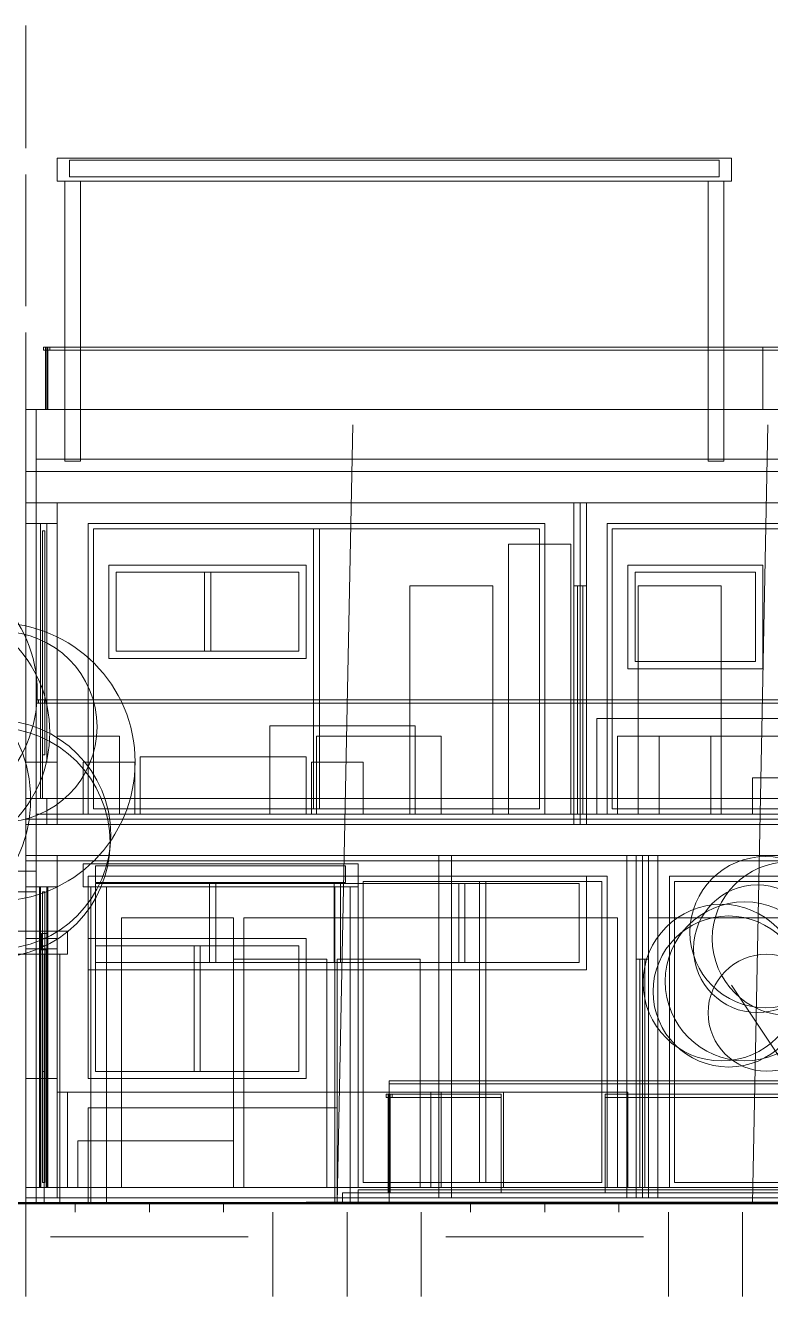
# Model space of a CAD drawing. Header units: metres. Extents: x -34 to 2, y -1.1 to 11.2.
# Drawn here: x -25 to -17.83, y -1.05 to 11.2 of the extents above; entities that cross this region are included whole.
import ezdxf

# ---------------------------------------------------------------- set-up
doc = ezdxf.new("R2010")
doc.units = ezdxf.units.M
doc.linetypes.add('DASHED', pattern=[1.524, 1.27, -0.254])
for name, color, linetype, lineweight in [('A-CUT', 7, 'Continuous', 50), ('A-HATCH', 8, 'Continuous', 9), ('A-HIDDEN', 8, 'DASHED', 18), ('A-THIN', 8, 'Continuous', 18)]:
    doc.layers.add(name, color=color, linetype=linetype, lineweight=lineweight)

msp = doc.modelspace()

# ---------------------------------------------------------------- hatches: boundary and pattern name
at = {"layer": 'A-HATCH'}
h = msp.add_hatch(dxfattribs=at)
h.set_pattern_fill('EARTH', scale=0.3)
h.paths.add_polyline_path([(2, -1.05), (2, -0.15), (-34, -0.15), (-34, -1.05), (2, -1.05)])

# ---------------------------------------------------------------- linework, layer by layer
at = {"layer": 'A-CUT'}
msp.add_line((-34, -0.15), (2, -0.15), dxfattribs=at)
at = {"layer": 'A-HIDDEN'}
msp.add_line((-25, -0.65), (-25, 11.2), dxfattribs=at)
at = {"layer": 'A-THIN'}
for p, q in [((-22, -0.15), (-21.85, 7.35)), ((-18, -0.15), (-17.85, 7.35)), ((-17.7, 1.2), (-18.2, 1.95))]:
    msp.add_line(p, q, dxfattribs=at)
for points in [[(-18.2, 9.7), (-18.2, 9.92), (-24.7, 9.92), (-24.7, 9.7), (-18.2, 9.7)], [(-24.58, 9.92), (-18.32, 9.92), (-18.2, 9.92), (-18.2, 9.7), (-18.32, 9.7), (-24.58, 9.7), (-24.7, 9.7), (-24.7, 9.92), (-24.58, 9.92)], [(-18.32, 9.74), (-18.32, 9.9), (-24.58, 9.9), (-24.58, 9.74), (-18.32, 9.74)], [(-18.32, 9.74), (-18.32, 9.9), (-24.58, 9.9), (-24.58, 9.74), (-18.32, 9.74)], [(-18.32, 9.74), (-18.32, 9.9), (-24.58, 9.9), (-24.58, 9.74), (-18.32, 9.74)], [(-18.32, 9.74), (-18.32, 9.9), (-24.58, 9.9), (-24.58, 9.74), (-18.32, 9.74)], [(-18.32, 9.74), (-18.32, 9.9), (-24.58, 9.9), (-24.58, 9.74), (-18.32, 9.74)], [(-18.32, 9.74), (-18.32, 9.9), (-24.58, 9.9), (-24.58, 9.74), (-18.32, 9.74)], [(-18.32, 9.74), (-18.32, 9.9), (-24.58, 9.9), (-24.58, 9.74), (-18.32, 9.74)], [(-18.32, 9.74), (-18.32, 9.9), (-24.58, 9.9), (-24.58, 9.74), (-18.32, 9.74)], [(-18.32, 9.74), (-18.32, 9.9), (-24.58, 9.9), (-24.58, 9.74), (-18.32, 9.74)], [(-18.32, 9.74), (-18.32, 9.9), (-24.58, 9.9), (-24.58, 9.74), (-18.32, 9.74)], [(-18.32, 9.74), (-18.32, 9.9), (-24.58, 9.9), (-24.58, 9.74), (-18.32, 9.74)], [(-18.32, 9.74), (-18.32, 9.9), (-24.58, 9.9), (-24.58, 9.74), (-18.32, 9.74)], [(-18.32, 9.74), (-18.32, 9.9), (-24.58, 9.9), (-24.58, 9.74), (-18.32, 9.74)], [(-18.32, 9.74), (-18.32, 9.9), (-24.58, 9.9), (-24.58, 9.74), (-18.32, 9.74)], [(-24.625, 7), (-24.625, 9.7), (-24.475, 9.7), (-24.475, 7), (-24.625, 7)], [(-24.625, 7), (-24.625, 9.7), (-24.475, 9.7), (-24.475, 7), (-24.625, 7)], [(-18.425, 7), (-18.425, 9.7), (-18.275, 9.7), (-18.275, 7), (-18.425, 7)], [(-18.425, 7), (-18.425, 9.7), (-18.275, 9.7), (-18.275, 7), (-18.425, 7)], [(-24.77, 8.07), (-24.77, 8.1), (-24.83, 8.1), (-24.83, 8.07), (-24.77, 8.07)], [(-24.79, 7.5), (-24.79, 8.1), (-24.81, 8.1), (-24.81, 7.5), (-24.79, 7.5)], [(-24.8, 7.5), (-24.8, 8.1), (-17.9, 8.1), (-12.95, 8.1), (-12.95, 7.5), (-17.9, 7.5), (-24.8, 7.5)], [(-24.8, 8.07), (-24.8, 8.1), (-17.9, 8.1), (-12.95, 8.1), (-12.95, 8.07), (-17.9, 8.07), (-24.8, 8.07)], [(-17.9, 7.5), (-17.9, 8.1), (-24.8, 8.1), (-24.8, 7.5), (-17.9, 7.5)], [(-17.9, 8.07), (-17.9, 8.1), (-24.8, 8.1), (-24.8, 8.07), (-17.9, 8.07)], [(-19.4, 7.5), (-15.8, 7.5), (-15.5, 7.5), (-13.4, 7.5), (-12.7, 7.5), (-12.7, 3.15), (-13.4, 3.15), (-15.5, 3.15), (-15.8, 3.15), (-19.4, 3.15), (-20, 3.15), (-24.4, 3.15), (-25, 3.15), (-25, 7.5), (-24.4, 7.5), (-20, 7.5), (-19.4, 7.5)], [(-13, 6.9), (-13, 7.5), (-25, 7.5), (-25, 6.9), (-13, 6.9)], [(-24.9, 3.15), (-24.9, 7.5), (-25, 7.5), (-25, 3.15), (-24.9, 3.15)], [(-25, 6.4), (-25, 7.5), (-24.9, 7.5), (-24.9, 6.4), (-25, 6.4)], [(-24.9, 7.02), (-17.3, 7.02), (-15.9, 7.02), (-15.7, 7.02), (-13.1, 7.02), (-12.9, 7.02), (-6.1, 7.02), (-6.1, 6.9), (-12.9, 6.9), (-13.1, 6.9), (-15.7, 6.9), (-15.9, 6.9), (-17.3, 6.9), (-24.9, 6.9), (-24.9, 7.02)], [(-25, 3.5), (-25, 6.6), (-24.4, 6.6), (-20, 6.6), (-19.4, 6.6), (-15.8, 6.6), (-15.5, 6.6), (-13.4, 6.6), (-12.9, 6.6), (-12.7, 6.6), (-12.7, 3.5), (-12.9, 3.5), (-13.4, 3.5), (-15.5, 3.5), (-15.8, 3.5), (-19.4, 3.5), (-20, 3.5), (-24.4, 3.5), (-25, 3.5)], [(-22.3, 3.5), (-24.2, 3.5), (-25, 3.5), (-25, 6.6), (-24.2, 6.6), (-22.3, 6.6), (-19.2, 6.6), (-17.9, 6.6), (-15.3, 6.6), (-15.3, 3.5), (-17.9, 3.5), (-19.2, 3.5), (-22.3, 3.5)], [(-24.7, 3.5), (-24.7, 6.6), (-24.9, 6.6), (-24.9, 3.5), (-24.7, 3.5)], [(-24.9, 6.4), (-24.9, 6.6), (-24.7, 6.6), (-24.7, 6.4), (-24.9, 6.4)], [(-24.9, 6.6), (-24.7, 6.6), (-24.7, 3.5), (-24.9, 3.5), (-24.9, 6.6)], [(-21.3, 3.5), (-24.7, 3.5), (-24.7, 6.6), (-21.3, 6.6), (-20.5, 6.6), (-19.72, 6.6), (-19.72, 3.5), (-20.5, 3.5), (-21.3, 3.5)], [(-19.6, 3.5), (-19.6, 6.6), (-19.72, 6.6), (-19.72, 3.5), (-19.6, 3.5)], [(-19.72, 5.8), (-19.72, 6.6), (-19.6, 6.6), (-19.6, 5.8), (-19.72, 5.8)], [(-19.72, 6.6), (-19.6, 6.6), (-19.6, 3.5), (-19.72, 3.5), (-19.72, 6.6)], [(-19.1, 3.5), (-19.66, 3.5), (-19.66, 6.6), (-19.1, 6.6), (-18.3, 6.6), (-17.56, 6.6), (-17.56, 3.5), (-18.3, 3.5), (-19.1, 3.5)], [(-24.8, 4.1), (-24.8, 6.4), (-24.86, 6.4), (-24.86, 4.1), (-24.8, 4.1)], [(-24.8, 4.1), (-24.8, 6.4), (-24.86, 6.4), (-24.86, 4.1), (-24.8, 4.1)], [(-24.8, 4.1), (-24.86, 4.1), (-24.86, 4.17), (-24.86, 6.33), (-24.86, 6.4), (-24.8, 6.4), (-24.8, 6.33), (-24.8, 4.17), (-24.8, 4.1)], [(-20, 6.4), (-24.4, 6.4), (-24.4, 3.6), (-20, 3.6), (-20, 6.4)], [(-20.05, 3.6), (-22.17, 3.6), (-22.23, 3.6), (-24.35, 3.6), (-24.4, 3.6), (-24.4, 3.65), (-24.4, 6.35), (-24.4, 6.4), (-24.35, 6.4), (-22.23, 6.4), (-22.17, 6.4), (-20.05, 6.4), (-20, 6.4), (-20, 6.35), (-20, 3.65), (-20, 3.6), (-20.05, 3.6)], [(-20, 6.4), (-24.4, 6.4), (-24.4, 3.6), (-20, 3.6), (-20, 6.4)], [(-19.4, 3.6), (-15.8, 3.6), (-15.8, 6.4), (-19.4, 6.4), (-19.4, 3.6)], [(-15.8, 3.6), (-15.85, 3.6), (-17.57, 3.6), (-17.63, 3.6), (-19.35, 3.6), (-19.4, 3.6), (-19.4, 3.65), (-19.4, 6.35), (-19.4, 6.4), (-19.35, 6.4), (-17.63, 6.4), (-17.57, 6.4), (-15.85, 6.4), (-15.8, 6.4), (-15.8, 6.35), (-15.8, 3.65), (-15.8, 3.6)], [(-19.4, 3.6), (-15.8, 3.6), (-15.8, 6.4), (-19.4, 6.4), (-19.4, 3.6)], [(-24.818, 4.17), (-24.818, 6.33), (-24.842, 6.33), (-24.842, 4.17), (-24.818, 4.17)], [(-24.35, 3.65), (-24.35, 6.35), (-20.05, 6.35), (-20.05, 3.65), (-24.35, 3.65)], [(-22.23, 3.65), (-22.23, 6.35), (-24.35, 6.35), (-24.35, 3.65), (-22.23, 3.65)], [(-20.05, 6.35), (-22.17, 6.35), (-22.17, 3.65), (-20.05, 3.65), (-20.05, 6.35)], [(-19.35, 6.35), (-15.85, 6.35), (-15.85, 3.65), (-19.35, 3.65), (-19.35, 6.35)], [(-19.35, 3.65), (-17.63, 3.65), (-17.63, 6.35), (-19.35, 6.35), (-19.35, 3.65)], [(-19.75, 3.6), (-19.75, 6.2), (-20.35, 6.2), (-20.35, 3.6), (-19.75, 3.6)], [(-22.3, 5.17), (-22.3, 5.1), (-22.37, 5.1), (-23.22, 5.1), (-23.28, 5.1), (-24.13, 5.1), (-24.2, 5.1), (-24.2, 5.17), (-24.2, 5.93), (-24.2, 6), (-24.13, 6), (-23.28, 6), (-23.22, 6), (-22.37, 6), (-22.3, 6), (-22.3, 5.93), (-22.3, 5.17)], [(-24.2, 5.1), (-22.3, 5.1), (-22.3, 6), (-24.2, 6), (-24.2, 5.1)], [(-22.3, 5.1), (-22.3, 6), (-24.2, 6), (-24.2, 5.1), (-22.3, 5.1)], [(-24.13, 5.17), (-24.13, 5.93), (-22.37, 5.93), (-22.37, 5.17), (-24.13, 5.17)], [(-24.13, 5.93), (-24.13, 5.17), (-23.28, 5.17), (-23.28, 5.93), (-24.13, 5.93)], [(-23.22, 5.93), (-23.22, 5.17), (-22.37, 5.17), (-22.37, 5.93), (-23.22, 5.93)], [(-19.13, 6), (-17.97, 6), (-17.9, 6), (-17.9, 5.93), (-17.9, 5.07), (-17.9, 5), (-17.97, 5), (-19.13, 5), (-19.2, 5), (-19.2, 5.07), (-19.2, 5.93), (-19.2, 6), (-19.13, 6)], [(-17.9, 6), (-19.2, 6), (-19.2, 5), (-17.9, 5), (-17.9, 6)], [(-19.2, 6), (-19.2, 5), (-17.9, 5), (-17.9, 6), (-19.2, 6)], [(-17.97, 5.93), (-17.97, 5.07), (-19.13, 5.07), (-19.13, 5.93), (-17.97, 5.93)], [(-17.97, 5.93), (-19.13, 5.93), (-19.13, 5.07), (-17.97, 5.07), (-17.97, 5.93)], [(-20.5, 3.6), (-20.5, 5.8), (-21.3, 5.8), (-21.3, 3.6), (-20.5, 3.6)], [(-21.3, 3.6), (-20.5, 3.6), (-20.5, 5.8), (-21.3, 5.8), (-21.3, 3.6)], [(-19.635, 3.6), (-19.635, 5.8), (-19.685, 5.8), (-19.685, 3.6), (-19.635, 3.6)], [(-18.3, 3.6), (-18.3, 5.8), (-19.1, 5.8), (-19.1, 3.6), (-18.3, 3.6)], [(-19.1, 3.6), (-18.3, 3.6), (-18.3, 5.8), (-19.1, 5.8), (-19.1, 3.6)], [(-13.1, 3.75), (-13.1, 4.7), (-24.9, 4.7), (-24.9, 3.75), (-13.1, 3.75)], [(-13.1, 4.67), (-13.1, 4.7), (-24.9, 4.7), (-24.9, 4.67), (-13.1, 4.67)], [(-24.82, 4.67), (-24.82, 4.7), (-24.88, 4.7), (-24.88, 4.67), (-24.82, 4.67)], [(-24.84, 3.75), (-24.84, 4.7), (-24.86, 4.7), (-24.86, 3.75), (-24.84, 3.75)], [(-21.25, 3.6), (-21.25, 4.45), (-22.65, 4.45), (-22.65, 3.6), (-21.25, 3.6)], [(-17.7, 3.6), (-17.7, 4.52), (-19.5, 4.52), (-19.5, 3.6), (-17.7, 3.6)], [(-24.1, 3.6), (-24.1, 4.35), (-24.7, 4.35), (-24.7, 3.6), (-24.1, 3.6)], [(-22.2, 3.6), (-22.2, 4.35), (-21, 4.35), (-21, 3.6), (-22.2, 3.6)], [(-18.4, 3.6), (-18.4, 4.35), (-19.3, 4.35), (-19.3, 3.6), (-18.4, 3.6)], [(-15.9, 3.6), (-15.9, 4.35), (-18.9, 4.35), (-18.9, 3.6), (-15.9, 3.6)], [(-25, 3.15), (-25, 4.1), (-24.9, 4.1), (-24.9, 3.15), (-25, 3.15)], [(-24.9, 3.5), (-24.9, 4.1), (-24.7, 4.1), (-24.7, 3.5), (-24.9, 3.5)], [(-24.45, 3.6), (-24.45, 4.1), (-23.95, 4.1), (-23.95, 3.6), (-24.45, 3.6)], [(-22.3, 3.6), (-22.3, 4.15), (-23.9, 4.15), (-23.9, 3.6), (-22.3, 3.6)], [(-22.25, 3.6), (-22.25, 4.1), (-21.75, 4.1), (-21.75, 3.6), (-22.25, 3.6)], [(-16.8, 3.6), (-16.8, 3.95), (-18, 3.95), (-18, 3.6), (-16.8, 3.6)], [(-13, 3.5), (-13, 3.75), (-25, 3.75), (-25, 3.5), (-13, 3.5)], [(-25, 2.4), (-25, 3.5), (-25, 3.55), (-25, 3.75), (-24.8, 3.75), (-24.8, 3.5), (-24.9, 3.5), (-24.9, 2.4), (-25, 2.4)], [(-15.9, 3.6), (-15.7, 3.6), (-13.1, 3.6), (-12.9, 3.6), (-6.1, 3.6), (-6.1, 3.5), (-12.9, 3.5), (-13.1, 3.5), (-15.7, 3.5), (-15.9, 3.5), (-17.3, 3.5), (-24.9, 3.5), (-24.9, 3.6), (-17.3, 3.6), (-15.9, 3.6)], [(-19.72, 3.5), (-19.72, 3.6), (-19.6, 3.6), (-19.6, 3.5), (-19.72, 3.5)], [(-18.8, 3.55), (-13.3, 3.55), (-12.55, 3.55), (-6.45, 3.55), (-6, 3.55), (-6, -0.15), (-6.45, -0.15), (-12.55, -0.15), (-13.3, -0.15), (-18.8, -0.15), (-19.4, -0.15), (-21.8, -0.15), (-22.3, -0.15), (-24.4, -0.15), (-25, -0.15), (-25, 3.55), (-24.4, 3.55), (-22.3, 3.55), (-21.8, 3.55), (-19.4, 3.55), (-18.8, 3.55)], [(-24.9, -0.15), (-24.9, 3.55), (-25, 3.55), (-25, -0.15), (-24.9, -0.15)], [(-24.9, -0.15), (-24.9, 3.55), (-25, 3.55), (-25, -0.15), (-24.9, -0.15)], [(-25, 3.55), (-24.9, 3.55), (-24.9, 2.3), (-25, 2.3), (-25, 3.55)], [(-24.9, -0.15), (-24.9, 3.55), (-25, 3.55), (-25, -0.15), (-24.9, -0.15)], [(-25, 2.9), (-25, 3.55), (-24.9, 3.55), (-24.9, 2.9), (-25, 2.9)], [(-24.9, -0.15), (-24.9, 3.55), (-25, 3.55), (-25, -0.15), (-24.9, -0.15)], [(-25, 2.9), (-25, 3.55), (-24.9, 3.55), (-24.9, 2.9), (-25, 2.9)], [(-18.8, 3.2), (-13.3, 3.2), (-12.55, 3.2), (-6.45, 3.2), (-6, 3.2), (-6, -0.1), (-6.45, -0.1), (-12.55, -0.1), (-13.3, -0.1), (-18.8, -0.1), (-19.4, -0.1), (-21.8, -0.1), (-22.3, -0.1), (-24.4, -0.1), (-25, -0.1), (-25, 3.2), (-24.4, 3.2), (-22.3, 3.2), (-21.8, 3.2), (-19.4, 3.2), (-18.8, 3.2)], [(-25, 3.2), (-24.7, 3.2), (-24.7, -0.1), (-25, -0.1), (-25, 3.2)], [(-15.3, -0.1), (-19.6, -0.1), (-24.4, -0.1), (-25, -0.1), (-25, 3.2), (-24.4, 3.2), (-19.6, 3.2), (-15.3, 3.2), (-15.3, 0), (-13.4, 0), (-13.4, 3.2), (-12.1, 3.2), (-11.5, 3.2), (-7.8, 3.2), (-7.2, 3.2), (-6, 3.2), (-6, -0.1), (-7.2, -0.1), (-7.8, -0.1), (-11.5, -0.1), (-12.1, -0.1), (-13.4, -0.1), (-15.3, -0.1)], [(-24.7, -0.1), (-24.7, 3.2), (-24.9, 3.2), (-24.9, -0.1), (-24.7, -0.1)], [(-24.9, 2.4), (-24.9, 3.2), (-24.7, 3.2), (-24.7, 2.4), (-24.9, 2.4)], [(-24.9, -0.1), (-24.9, 3.2), (-24.7, 3.2), (-24.7, -0.1), (-24.9, -0.1)], [(-24.9, 3.2), (-24.7, 3.2), (-24.7, 2.3), (-24.9, 2.3), (-24.9, 3.2)], [(-24.7, -0.1), (-24.7, 3.2), (-24.9, 3.2), (-24.9, -0.1), (-24.7, -0.1)], [(-24.9, 2.9), (-24.9, 3.2), (-24.7, 3.2), (-24.7, 2.9), (-24.9, 2.9)], [(-24.7, -0.1), (-24.7, 3.2), (-24.9, 3.2), (-24.9, -0.1), (-24.7, -0.1)], [(-24.9, 2.9), (-24.9, 3.2), (-24.7, 3.2), (-24.7, 2.9), (-24.9, 2.9)], [(-24.9, 3.2), (-24.7, 3.2), (-24.7, -0.1), (-24.9, -0.1), (-24.9, 3.2)], [(-22, -0.1), (-24.7, -0.1), (-24.7, 3.2), (-22, 3.2), (-21.2, 3.2), (-19.06, 3.2), (-19.06, -0.1), (-21.2, -0.1), (-22, -0.1)], [(-19.12, -0.1), (-19.12, 3.2), (-24.7, 3.2), (-24.7, -0.1), (-19.12, -0.1)], [(-21.02, -0.1), (-21.02, 3.2), (-20.9, 3.2), (-20.9, -0.1), (-21.02, -0.1)], [(-19.21, 3.2), (-18.91, 3.2), (-18.91, -0.1), (-19.21, -0.1), (-19.21, 3.2)], [(-19.21, -0.1), (-19.21, 3.2), (-18.91, 3.2), (-18.91, -0.1), (-19.21, -0.1)], [(-19, -0.1), (-19, 3.2), (-19.12, 3.2), (-19.12, -0.1), (-19, -0.1)], [(-19.12, 2.2), (-19.12, 3.2), (-19, 3.2), (-19, 2.2), (-19.12, 2.2)], [(-19.12, -0.1), (-19.12, 3.2), (-19, 3.2), (-19, -0.1), (-19.12, -0.1)], [(-21.8, 2.9), (-21.8, 3.12), (-24.45, 3.12), (-24.45, 2.9), (-21.8, 2.9)], [(-24.33, 3.12), (-21.92, 3.12), (-21.8, 3.12), (-21.8, 2.9), (-21.92, 2.9), (-24.33, 2.9), (-24.45, 2.9), (-24.45, 3.12), (-24.33, 3.12)], [(-21.92, 2.94), (-21.92, 3.1), (-24.33, 3.1), (-24.33, 2.94), (-21.92, 2.94)], [(-21.92, 2.94), (-21.92, 3.1), (-24.33, 3.1), (-24.33, 2.94), (-21.92, 2.94)], [(-21.92, 2.94), (-21.92, 3.1), (-24.33, 3.1), (-24.33, 2.94), (-21.92, 2.94)], [(-21.92, 2.94), (-21.92, 3.1), (-24.33, 3.1), (-24.33, 2.94), (-21.92, 2.94)], [(-21.92, 2.94), (-21.92, 3.1), (-24.33, 3.1), (-24.33, 2.94), (-21.92, 2.94)], [(-21.92, 2.94), (-21.92, 3.1), (-24.33, 3.1), (-24.33, 2.94), (-21.92, 2.94)], [(-21.92, 2.94), (-21.92, 3.1), (-24.33, 3.1), (-24.33, 2.94), (-21.92, 2.94)], [(-21.92, 2.94), (-21.92, 3.1), (-24.33, 3.1), (-24.33, 2.94), (-21.92, 2.94)], [(-21.92, 2.94), (-21.92, 3.1), (-24.33, 3.1), (-24.33, 2.94), (-21.92, 2.94)], [(-21.92, 2.94), (-21.92, 3.1), (-24.33, 3.1), (-24.33, 2.94), (-21.92, 2.94)], [(-21.92, 2.94), (-21.92, 3.1), (-24.33, 3.1), (-24.33, 2.94), (-21.92, 2.94)], [(-21.92, 2.94), (-21.92, 3.1), (-24.33, 3.1), (-24.33, 2.94), (-21.92, 2.94)], [(-21.92, 2.94), (-21.92, 3.1), (-24.33, 3.1), (-24.33, 2.94), (-21.92, 2.94)], [(-24.9, 2.85), (-24.9, 3.05), (-27, 3.05), (-27, 2.85), (-24.9, 2.85)], [(-24.33, 3), (-23.23, 3), (-23.17, 3), (-22.03, 3), (-21.97, 3), (-20.83, 3), (-20.77, 3), (-19.67, 3), (-19.6, 3), (-19.6, 2.93), (-19.6, 2.17), (-19.6, 2.1), (-19.67, 2.1), (-20.77, 2.1), (-20.83, 2.1), (-21.97, 2.1), (-22.03, 2.1), (-23.17, 2.1), (-23.23, 2.1), (-24.33, 2.1), (-24.4, 2.1), (-24.4, 2.17), (-24.4, 2.93), (-24.4, 3), (-24.33, 3)], [(-19.6, 3), (-24.4, 3), (-24.4, 2.1), (-19.6, 2.1), (-19.6, 3)], [(-19.6, 3), (-24.4, 3), (-24.4, 2.1), (-19.6, 2.1), (-19.6, 3)], [(-19.4, 3), (-21.8, 3), (-21.8, 0), (-19.4, 0), (-19.4, 3)], [(-21.75, 3), (-20.63, 3), (-20.57, 3), (-19.45, 3), (-19.4, 3), (-19.4, 2.95), (-19.4, 0.05), (-19.4, 0), (-19.45, 0), (-20.57, 0), (-20.63, 0), (-21.75, 0), (-21.8, 0), (-21.8, 0.05), (-21.8, 2.95), (-21.8, 3), (-21.75, 3)], [(-19.4, 3), (-21.8, 3), (-21.8, 0), (-19.4, 0), (-19.4, 3)], [(-21.75, 2.95), (-19.45, 2.95), (-19.45, 0.05), (-21.75, 0.05), (-21.75, 2.95)], [(-21.75, 0.05), (-20.63, 0.05), (-20.63, 2.95), (-21.75, 2.95), (-21.75, 0.05)], [(-20.57, 0.05), (-19.45, 0.05), (-19.45, 2.95), (-20.57, 2.95), (-20.57, 0.05)], [(-18.8, 0), (-13.3, 0), (-13.3, 3), (-18.8, 3), (-18.8, 0)], [(-18.8, 0), (-18.8, 0.05), (-18.8, 2.95), (-18.8, 3), (-18.75, 3), (-16.08, 3), (-16.02, 3), (-13.35, 3), (-13.3, 3), (-13.3, 2.95), (-13.3, 0.05), (-13.3, 0), (-13.35, 0), (-16.02, 0), (-16.08, 0), (-18.75, 0), (-18.8, 0)], [(-18.8, 0), (-13.3, 0), (-13.3, 3), (-18.8, 3), (-18.8, 0)], [(-18.75, 2.95), (-13.35, 2.95), (-13.35, 0.05), (-18.75, 0.05), (-18.75, 2.95)], [(-18.75, 0.05), (-16.08, 0.05), (-16.08, 2.95), (-18.75, 2.95), (-18.75, 0.05)], [(-24.79, 0), (-24.79, 2.9), (-24.87, 2.9), (-24.87, 0), (-24.79, 0)], [(-24.8, 0), (-24.8, 2.9), (-24.86, 2.9), (-24.86, 0), (-24.8, 0)], [(-24.8, 0), (-24.86, 0), (-24.86, 0.05), (-24.86, 2.85), (-24.86, 2.9), (-24.8, 2.9), (-24.8, 2.85), (-24.8, 0.05), (-24.8, 0)], [(-24.818, 0.05), (-24.818, 2.85), (-24.842, 2.85), (-24.842, 0.05), (-24.818, 0.05)], [(-24.375, -0.15), (-24.375, 2.9), (-24.225, 2.9), (-24.225, -0.15), (-24.375, -0.15)], [(-19.67, 2.93), (-19.67, 2.17), (-24.33, 2.17), (-24.33, 2.93), (-19.67, 2.93)], [(-23.23, 2.93), (-24.33, 2.93), (-24.33, 2.17), (-23.23, 2.17), (-23.23, 2.93)], [(-23.17, 2.93), (-23.17, 2.17), (-22.03, 2.17), (-22.03, 2.93), (-23.17, 2.93)], [(-22.025, -0.15), (-22.025, 2.9), (-21.875, 2.9), (-21.875, -0.15), (-22.025, -0.15)], [(-21.97, 2.93), (-21.97, 2.17), (-20.83, 2.17), (-20.83, 2.93), (-21.97, 2.93)], [(-19.67, 2.93), (-20.77, 2.93), (-20.77, 2.17), (-19.67, 2.17), (-19.67, 2.93)], [(-23, 0), (-23, 2.6), (-24.08, 2.6), (-24.08, 0), (-23, 0)], [(-22.9, 0), (-22.9, 2.6), (-19.3, 2.6), (-19.3, 0), (-22.9, 0)], [(-19, 0), (-19, 2.6), (-17.62, 2.6), (-17.62, 0), (-19, 0)], [(-24.6, 2.25), (-24.6, 2.47), (-29.8, 2.47), (-29.8, 2.25), (-24.6, 2.25)], [(-29.68, 2.47), (-24.72, 2.47), (-24.6, 2.47), (-24.6, 2.25), (-24.72, 2.25), (-29.68, 2.25), (-29.8, 2.25), (-29.8, 2.47), (-29.68, 2.47)], [(-24.85, 2.29), (-24.85, 2.45), (-24.8, 2.45), (-24.8, 2.29), (-24.85, 2.29)], [(-24.8, 1.05), (-24.8, 2.4), (-24.86, 2.4), (-24.86, 1.05), (-24.8, 1.05)], [(-24.8, 1.05), (-24.8, 2.4), (-24.86, 2.4), (-24.86, 1.05), (-24.8, 1.05)], [(-24.8, 1.05), (-24.86, 1.05), (-24.86, 1.12), (-24.86, 2.33), (-24.86, 2.4), (-24.8, 2.4), (-24.8, 2.33), (-24.8, 1.12), (-24.8, 1.05)], [(-24.818, 1.12), (-24.818, 2.33), (-24.842, 2.33), (-24.842, 1.12), (-24.818, 1.12)], [(-22.3, 1.05), (-22.3, 2.4), (-24.4, 2.4), (-24.4, 1.05), (-22.3, 1.05)], [(-22.37, 1.05), (-23.32, 1.05), (-23.38, 1.05), (-24.33, 1.05), (-24.4, 1.05), (-24.4, 1.12), (-24.4, 2.33), (-24.4, 2.4), (-24.33, 2.4), (-23.38, 2.4), (-23.32, 2.4), (-22.37, 2.4), (-22.3, 2.4), (-22.3, 2.33), (-22.3, 1.12), (-22.3, 1.05), (-22.37, 1.05)], [(-22.3, 2.4), (-24.4, 2.4), (-24.4, 1.05), (-22.3, 1.05), (-22.3, 2.4)], [(-24.33, 2.33), (-22.37, 2.33), (-22.37, 1.12), (-24.33, 1.12), (-24.33, 2.33)], [(-23.38, 2.33), (-24.33, 2.33), (-24.33, 1.12), (-23.38, 1.12), (-23.38, 2.33)], [(-22.37, 2.33), (-23.32, 2.33), (-23.32, 1.12), (-22.37, 1.12), (-22.37, 2.33)], [(-24.805, 0), (-24.805, 2.3), (-24.855, 2.3), (-24.855, 0), (-24.805, 0)], [(-24.825, -0.15), (-24.825, 2.25), (-24.675, 2.25), (-24.675, -0.15), (-24.825, -0.15)], [(-24.825, -0.15), (-24.825, 2.25), (-24.675, 2.25), (-24.675, -0.15), (-24.825, -0.15)], [(-23, 2.2), (-22.1, 2.2), (-22.1, 0), (-23, 0), (-23, 2.2)], [(-21.2, 0), (-21.2, 2.2), (-22, 2.2), (-22, 0), (-21.2, 0)], [(-22, 0), (-21.2, 0), (-21.2, 2.2), (-22, 2.2), (-22, 0)], [(-19.035, 0), (-19.035, 2.2), (-19.085, 2.2), (-19.085, 0), (-19.035, 0)], [(-25, -0.15), (-25, 1.05), (-24.9, 1.05), (-24.9, -0.15), (-25, -0.15)], [(-24.9, -0.1), (-24.9, 1.05), (-24.7, 1.05), (-24.7, -0.1), (-24.9, -0.1)], [(-14, -0.02), (-14, 1.03), (-21.5, 1.03), (-21.5, -0.02), (-14, -0.02)], [(-14, 1), (-14, 1.03), (-21.5, 1.03), (-21.5, 1), (-14, 1)], [(-24.7, 0), (-24.7, 0.92), (-24.08, 0.92), (-24.08, 0), (-24.7, 0)], [(-21.1, 0), (-21.1, 0.92), (-24.6, 0.92), (-24.6, 0), (-21.1, 0)], [(-20.4, 0), (-20.4, 0.92), (-23, 0.92), (-23, 0), (-20.4, 0)], [(-21.53, 0.87), (-21.53, 0.9), (-21.47, 0.9), (-21.47, 0.87), (-21.53, 0.87)], [(-21.51, -0.05), (-21.51, 0.9), (-21.49, 0.9), (-21.49, -0.05), (-21.51, -0.05)], [(-21.5, -0.05), (-21.5, 0.9), (-20.42, 0.9), (-20.42, -0.05), (-21.5, -0.05)], [(-21.5, 0.87), (-21.5, 0.9), (-20.42, 0.9), (-20.42, 0.87), (-21.5, 0.87)], [(-21, 0.92), (-19.2, 0.92), (-19.2, 0), (-21, 0), (-21, 0.92)], [(-19.42, -0.05), (-19.42, 0.9), (-14, 0.9), (-14, -0.05), (-19.42, -0.05)], [(-19.42, 0.87), (-19.42, 0.9), (-14, 0.9), (-14, 0.87), (-19.42, 0.87)], [(-22, -0.15), (-22, 0.77), (-24.4, 0.77), (-24.4, -0.15), (-22, -0.15)], [(-23, 0), (-23, 0.45), (-24.5, 0.45), (-24.5, 0), (-23, 0)], [(-25, -0.15), (-25, 0), (-24.9, 0), (-24.9, -0.15), (-25, -0.15)], [(-25, -0.15), (-25, 0), (-24.9, 0), (-24.9, -0.15), (-25, -0.15)], [(-25, -0.15), (-25, 0), (-24.9, 0), (-24.9, -0.15), (-25, -0.15)], [(-24.9, -0.1), (-24.9, 0), (-24.7, 0), (-24.7, -0.1), (-24.9, -0.1)], [(-24.9, -0.1), (-24.9, 0), (-24.7, 0), (-24.7, -0.1), (-24.9, -0.1)], [(-24.9, -0.1), (-24.9, 0), (-24.7, 0), (-24.7, -0.1), (-24.9, -0.1)], [(-17.3, 0), (-15.9, 0), (-15.7, 0), (-13, 0), (-6.1, 0), (-6.1, -0.1), (-13, -0.1), (-15.7, -0.1), (-15.9, -0.1), (-17.3, -0.1), (-24.9, -0.1), (-24.9, 0), (-17.3, 0)], [(-19.12, -0.1), (-19.12, 0), (-19, 0), (-19, -0.1), (-19.12, -0.1)], [(-15.9, -0.1), (-15.7, -0.1), (-13, -0.1), (-6.1, -0.1), (-6.1, -0.15), (-13, -0.15), (-15.7, -0.15), (-15.9, -0.15), (-17.3, -0.15), (-24.9, -0.15), (-24.9, -0.1), (-17.3, -0.1), (-15.9, -0.1)], [(-13.55, -0.15), (-13.55, -0.05), (-21.95, -0.05), (-21.95, -0.15), (-13.55, -0.15)], [(-13, -0.15), (-13, -0.02), (-21.8, -0.02), (-21.8, -0.15), (-13, -0.15)], [(-21.8, -0.15), (-21.8, -0.05), (-21.5, -0.05), (-21.5, -0.15), (-21.8, -0.15)], [(-7.7, -0.15), (-7.7, -0.14), (-22.3, -0.14), (-22.3, -0.15), (-7.7, -0.15)], [(-22.3, -0.15), (-22.3, -0.14), (-22, -0.14), (-22, -0.15), (-22.3, -0.15)], [(-7.7, -0.15), (-7.7, -0.14), (-22.3, -0.14), (-22.3, -0.15), (-7.7, -0.15)]]:
    msp.add_lwpolyline(points, close=True, dxfattribs=at)
for points in [[(-15.3, 3.15), (-17.9, 3.15), (-19.2, 3.15), (-22.3, 3.15), (-24.2, 3.15), (-24.9, 3.15), (-25, 3.15), (-25, 6.9), (-25, 7.5), (-24.9, 7.5), (-24.8, 7.5), (-24.2, 7.5), (-22.3, 7.5), (-19.2, 7.5), (-17.9, 7.5), (-17.8, 7.5)], [(-11.2, 6.6), (-12.9, 6.6), (-13.1, 6.6), (-15.7, 6.6), (-15.9, 6.6), (-17.3, 6.6), (-24.9, 6.6), (-24.9, 6.9), (-17.3, 6.9), (-15.9, 6.9), (-15.7, 6.9), (-13.1, 6.9), (-12.9, 6.9), (-6.1, 6.9)], [(-12.1, -0.15), (-13.4, -0.15), (-15.3, -0.15), (-19.6, -0.15), (-24.4, -0.15), (-24.9, -0.15), (-25, -0.15), (-25, 3.55), (-24.9, 3.55), (-24.4, 3.55), (-19.6, 3.55), (-15.3, 3.55), (-13.4, 3.55), (-12.1, 3.55)], [(-6.1, 3.2), (-12.9, 3.2), (-13.1, 3.2), (-15.7, 3.2), (-15.9, 3.2), (-17.3, 3.2), (-24.9, 3.2), (-24.9, 3.5), (-17.3, 3.5), (-15.9, 3.5), (-15.9, 3.5), (-15.7, 3.5), (-13.1, 3.5), (-12.9, 3.5), (-11.2, 3.5)]]:
    msp.add_lwpolyline(points, dxfattribs=at)
for centre, radius in [((-26.176, 4.777), 1.285), ((-26.009, 4.386), 1.239), ((-25.289, 4.102), 1.341), ((-25.232, 4.441), 0.918), ((-26.259, 3.741), 1.304), ((-25.297, 3.326), 1.107), ((-25.287, 3.401), 1.104), ((-17.873, 2.462), 0.729), ((-17.647, 2.399), 0.74), ((-17.953, 2.302), 0.615), ((-18.298, 1.976), 0.755), ((-18.075, 1.988), 0.766), ((-18.229, 1.89), 0.728), ((-17.863, 1.685), 0.564)]:
    msp.add_circle(centre, radius, dxfattribs=at)

doc.saveas('drawing.dxf')
